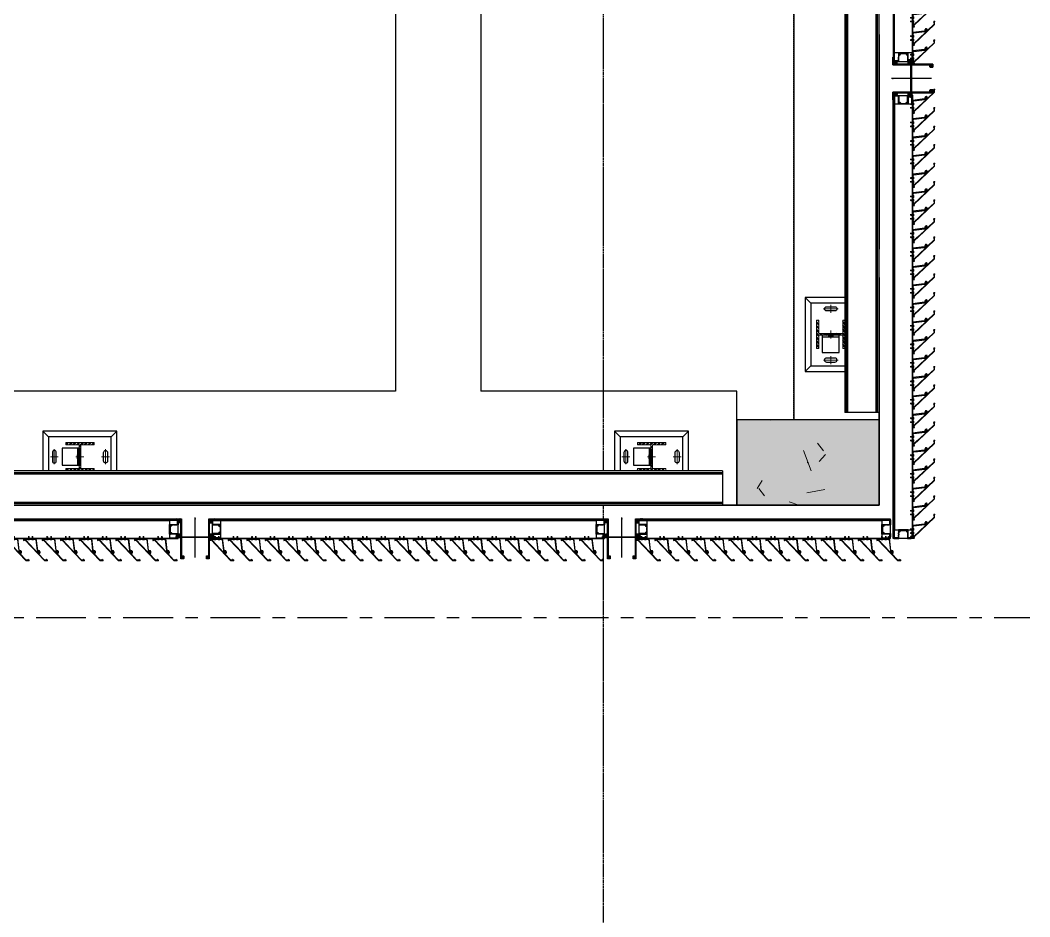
# Model space of a CAD drawing. Header units: millimetres. Extents: x -4391136 to -1798569, y -886572 to -291056.
# Drawn here: x -2545629 to -2542079, y -394864 to -391711 of the extents above; entities that cross this region are included whole.
import ezdxf
from ezdxf.enums import TextEntityAlignment as Align

# ---------------------------------------------------------------- set-up
doc = ezdxf.new("R2010")
doc.units = ezdxf.units.MM
doc.set_wipeout_variables(frame=1)
for name, pattern in [('CENTER', [50.8, 31.75, -6.35, 6.35, -6.35]), ('TA_GL_000.70000', [1.925, 0.7, -0.175, 0.175, -0.175, 0.7]), ('XKITLINE00', [0]), ('XKITLINE02', [4, 2, -2]), ('Xref-C-1-PP17-AR-2214-01-B$0$DPA_Grid _ Level 100', [10, 5.5, -1.6, 1.3, -1.6]), ('Xref-C-1-PP17-AR-2214-01-B$0$Hidden', [7.1438, 4.7625, -2.3813])]:
    doc.linetypes.add(name, pattern=pattern)
for name, color, linetype, plot in [('000 - 0_HIDE_OBJ_FRAMING_DEF_DIMS', 7, 'Continuous', False), ('000 - STRUCTURE_STEEL_FRAMING_DEF_SUB', 7, 'Continuous', False), ('010 - ASPG_EXTR_DEF_SUB', 7, 'Continuous', False), ('010 - ASPG_FASTERN_DEF_SUB', 7, 'Continuous', False), ('010 - ASPG_FRAMING_DEF_SUB', 7, 'Continuous', False)]:
    doc.layers.add(name, color=color, linetype=linetype, plot=plot)
for name, color, linetype in [('000 - 0_SYM_DWG_GRID-BUBBLE_MAIN_COLOR_1', 7, 'Continuous'), ('000 - 0_SYM_DWG_GRIDLINE_MAIN_COLOR_251', 7, 'Continuous'), ('000 - CONCRETE_COL_HATCH_', 7, 'Continuous'), ('000 - EXISTING_COLUMN_CUT_COLOR_5', 7, 'Continuous'), ('000 - EXISTING_CONCRETE_CUT_COLOR_5', 7, 'Continuous'), ('000 - GRID', 7, 'CENTER'), ('000 - STRUCTURE_STEEL_ACCESORIES_HATCH_', 7, 'Continuous'), ('000 - STRUCTURE_STEEL_ACCESORIES_HIDDEN_', 7, 'Continuous'), ('000 - STRUCTURE_STEEL_ACCESORIES_MAIN_COLOR_1', 7, 'Continuous'), ('000 - STRUCTURE_STEEL_FRAMING_CUT_COLOR_4', 7, 'Continuous'), ('000 - STRUCTURE_STEEL_FRAMING_HIDDEN_', 7, 'Continuous'), ('000 - STRUCTURE_STEEL_FRAMING_SUB_COLOR_2', 7, 'Continuous'), ('000 - STRUCTURE_STEEL_FRAMING_WIPEOUT_', 7, 'Continuous'), ('010 - ASPG_ACCESSORIES_MAIN_COLOR_1', 7, 'Continuous'), ('010 - ASPG_EXTR_MAIN_COLOR_2', 7, 'Continuous'), ('010 - ASPG_FRAMING_CUT_COLOR_4', 7, 'Continuous'), ('010 - ASPG_FRAMING_HATCH_', 7, 'Continuous'), ('010 - ASPG_FRAMING_MAIN_COLOR_1', 7, 'Continuous'), ('010 - ASPG_FRAMING_MAIN_COLOR_2', 7, 'Continuous'), ('010 - ASPG_FRAMING_SUB_COLOR_2', 7, 'Continuous'), ('010 - ASPG_FRAMING_WIPEOUT_', 7, 'Continuous'), ('_PP-Dim', 7, 'Continuous'), ('BOLT & SCREW', 7, 'Continuous'), ('Center Line', 7, 'CENTER'), ('Xref-C-1-PP17-AR-2214-01-B$0$A-COLS', 7, 'Continuous'), ('Xref-C-1-PP17-AR-2214-01-B$0$A-COLS-E', 7, 'Continuous'), ('Xref-C-1-PP17-AR-2214-01-B$0$A-DETL-MBND', 7, 'Xref-C-1-PP17-AR-2214-01-B$0$Hidden'), ('Xref-C-1-PP17-AR-2214-01-B$0$S-BEAM', 7, 'Continuous'), ('Xref-C-1-PP17-AR-2214-01-B$0$S-COLS', 7, 'Continuous'), ('Xref-C-1-PP17-AR-2214-01-B$0$S-COLS-E', 7, 'Continuous'), ('Xref-C-1-PP17-AR-2214-01-B$0$WALL-E', 7, 'Continuous')]:
    doc.layers.add(name, color=color, linetype=linetype)
doc.layers.add('12-GRID', color=7, linetype='CENTER', lineweight=13)
doc.layers.add('SCREW', color=7, linetype='Continuous', lineweight=5)
doc.styles.add('Arial', font='arial.ttf', dxfattribs={"height": 1500})
doc.styles.add('TA', font='', dxfattribs={"height": 4.5})
doc.styles.get('TA').set_extended_font_data('Cordia New')
pattern_1 = [(270, (1257419.24324, -520041.6224), (0.65495992507, -1.1344238721), [0.7562825814, -1.5125651628]), (30, (1257419.24324, -520041.6224), (0.65495992936, 1.1344238696), [0.7562825814, -1.5125651628]), (330, (1257419.24324, -520041.6224), (1.30991985442, -2.48e-09), [-1.5125651628, 0.7562825814])]
pattern_2 = [(315, (1257419.4929, -520021.6224), (1.3369313545, 1.3369313545), []), (45, (1257419.4929, -520021.6224), (-1.3369313545, 1.3369313545), [])]
pattern_3 = [(270, (1257419.4425, -520043.9224), (0.65495992507, -1.1344238721), [0.7562825814, -1.5125651628]), (30, (1257419.4425, -520043.9224), (0.65495992936, 1.1344238696), [0.7562825814, -1.5125651628]), (330, (1257419.4425, -520043.9224), (1.30991985442, -2.48e-09), [-1.5125651628, 0.7562825814])]
pattern_4 = [(315, (1257419.1929, -520023.9224), (1.3369313545, 1.3369313545), []), (45, (1257419.1929, -520023.9224), (-1.3369313545, 1.3369313545), [])]

# ---------------------------------------------------------------- blocks, each defined once
blk = doc.blocks.new('*U1273')
at = {"layer": '000 - 0_SYM_DWG_GRIDLINE_MAIN_COLOR_251', "color": 7, "linetype": 'ByBlock', "ltscale": 5}
blk.add_line((20, 0), (-232, 0), dxfattribs=at)
at = {"layer": '000 - 0_SYM_DWG_GRIDLINE_MAIN_COLOR_251', "color": 7}
blk.add_point((-212, 0), dxfattribs=at)
at = {"color": 7, "style": 'TA', "flags": 1}
blk.add_attdef('LOCATION', (6, -6), '', height=4.5, rotation=270, dxfattribs=at)
at = {"layer": '000 - 0_SYM_DWG_GRID-BUBBLE_MAIN_COLOR_1', "color": 7, "style": 'Arial'}
blk.add_attdef('GRID-HEAD', text='', height=4, rotation=270, dxfattribs=at).set_placement((63.75, 0), align=Align.MIDDLE_CENTER)
blk = doc.blocks.new('*U1279')
at = {"layer": '000 - 0_SYM_DWG_GRIDLINE_MAIN_COLOR_251', "color": 7, "linetype": 'ByBlock', "ltscale": 5}
blk.add_line((30, 0), (-560.5, 0), dxfattribs=at)
at = {"layer": '000 - 0_SYM_DWG_GRIDLINE_MAIN_COLOR_251', "color": 7}
blk.add_point((-530.5, 0), dxfattribs=at)
at = {"color": 7, "style": 'TA', "flags": 1}
blk.add_attdef('LOCATION', (6, -6), '', height=4.5, rotation=270, dxfattribs=at)
at = {"layer": '000 - 0_SYM_DWG_GRID-BUBBLE_MAIN_COLOR_1', "color": 7, "style": 'Arial'}
blk.add_attdef('GRID-HEAD', text='', height=4, rotation=180, dxfattribs=at).set_placement((73.75, 0), align=Align.MIDDLE_CENTER)
blk = doc.blocks.new('W-1-PP17-ENT2_REV00_20260526-152343_LOPF_MAIN_DIMS')
at = {"layer": '000 - GRID', "color": 7, "linetype": 'TA_GL_000.70000'}
for name, p, xscale, yscale, zscale, rotation in [('*U1273', (0, 0), 50.00000000000038, 50.00000000000038, 50.00000000000038, 90), ('*U1279', (-26525, -10600), 50.00000000000036, 50.00000000000036, 50.00000000000036, 180)]:
    blk.add_blockref(name, p, dxfattribs=dict(at, xscale=xscale, yscale=yscale, zscale=zscale, rotation=rotation))
blk = doc.blocks.new('Xref-C-1-PP17-AR-2214-01-B$0$H-Wide Flange-Column - H100x100x17_2-V95-ENTRANCE 2 - LOWER ROOF FLOOR PLAN01-flat-1')
at = {"layer": 'Xref-C-1-PP17-AR-2214-01-B$0$S-COLS', "color": 7}
for p, q in [((-42, 50), (-50, 50)), ((-50, 50), (-50, -50)), ((-42, 13), (-42, 50)), ((50, 50), (42, 50)), ((42, 50), (42, 13)), ((50, -50), (50, 50)), ((32, 3), (-32, 3)), ((-42, -50), (-42, -13)), ((-32, -3), (32, -3)), ((42, -13), (42, -50)), ((-50, -50), (-42, -50)), ((42, -50), (50, -50))]:
    blk.add_line(p, q, dxfattribs=at)
for centre, start, end in [((-32, 13), 180, 270), ((32, 13), 270, 0), ((-32, -13), 90, 180), ((32, -13), 0, 90)]:
    blk.add_arc(centre, 10, start, end, dxfattribs=at)
blk = doc.blocks.new('Xref-C-1-PP17-AR-2214-01-B$0$H-Wide Flange-Column - H100x100x17_2-V87-ENTRANCE 2 - LOWER ROOF FLOOR PLAN01-flat-1')
at = {"layer": 'Xref-C-1-PP17-AR-2214-01-B$0$S-COLS', "color": 7}
for p, q in [((50, 50), (-50, 50)), ((-50, 50), (-50, 42)), ((-50, 42), (-13, 42)), ((13, 42), (50, 42)), ((50, 42), (50, 50)), ((-3, 32), (-3, -32)), ((3, -32), (3, 32)), ((-13, -42), (-50, -42)), ((-50, -42), (-50, -50)), ((-50, -50), (50, -50)), ((50, -42), (13, -42)), ((50, -50), (50, -42))]:
    blk.add_line(p, q, dxfattribs=at)
for centre, start, end in [((-13, 32), 0, 90), ((13, 32), 90, 180), ((-13, -32), 270, 0), ((13, -32), 180, 270)]:
    blk.add_arc(centre, 10, start, end, dxfattribs=at)
blk = doc.blocks.new('Xref-C-1-PP17-AR-2214-01-B$0$H-Wide Flange-Column - H100x100x17_2-V86-ENTRANCE 2 - LOWER ROOF FLOOR PLAN01-flat-1')
at = {"layer": 'Xref-C-1-PP17-AR-2214-01-B$0$S-COLS-E', "lineweight": 9}
h = blk.add_hatch(dxfattribs=at)
h.set_pattern_fill('ACET-2D-FP_45', angle=180, style=0, pattern_type=2)
h.set_pattern_definition([(45, (2731642.74, 495728.44), (-251.44717, 251.44717), []), (45, (2731642.74, 496109.44), (-251.44717, 251.44717), [])])
h.paths.add_polyline_path([(-50, -50), (-0.1, -50), (50, -50), (50, -42), (13, -42), (5.9, -39.1), (3, -32), (3, 32), (5.9, 39.1), (13, 42), (50, 42), (50, 50), (-50, 50), (-50, 42), (-13, 42), (-5.9, 39.1), (-3, 32), (-3, -32), (-5.9, -39.1), (-13, -42), (-50, -42)])
at = {"layer": 'Xref-C-1-PP17-AR-2214-01-B$0$S-COLS', "color": 7}
for p, q in [((50, 50), (-50, 50)), ((-50, 50), (-50, 42)), ((-50, 42), (-13, 42)), ((13, 42), (50, 42)), ((50, 42), (50, 50)), ((-3, 32), (-3, -32)), ((3, -32), (3, 32)), ((-13, -42), (-50, -42)), ((-50, -42), (-50, -50)), ((-50, -50), (50, -50)), ((50, -42), (13, -42)), ((50, -50), (50, -42))]:
    blk.add_line(p, q, dxfattribs=at)
for centre, start, end in [((-13, 32), 0, 90), ((13, 32), 90, 180), ((-13, -32), 270, 0), ((13, -32), 180, 270)]:
    blk.add_arc(centre, 10, start, end, dxfattribs=at)
blk = doc.blocks.new('Xref-C-1-PP17-AR-2214-01-B$0$DPA-AR_Rectangular - 300x500-V1-ENTRANCE 2 - LOWER ROOF FLOOR PLAN01-flat-1')
at = {"layer": 'Xref-C-1-PP17-AR-2214-01-B$0$A-COLS-E', "lineweight": 9}
h = blk.add_hatch(dxfattribs=at)
h.set_pattern_fill('ACET-2D-FP_5', style=0, pattern_type=2)
h.set_pattern_definition([(50, (2730087.75, 495928.95), (-459.03375, 385.17505), [76.2, -838.2]), (355, (2730087.75, 495928.95), (65.28253, 746.1827), [60.96, -670.56]), (100.451, (2730148.5, 495923.6), (-693.383, -127.89768), [64.76, -712.36]), (46.184, (2730087.75, 496132.15), (-648.5725, 622.30642), [114.3, -1257.3]), (96.636, (2730178.1, 496118.1), (-1050.5343, -122.21992), [97.14, -1068.54]), (351.184, (2730087.7, 496132.1), (172.19714, 1110.27497), [91.44, -1005.84]), (21, (2730189.35, 496081.35), (-214.74339, 559.42566), [76.2, -838.2]), (326, (2730189.35, 496081.35), (418.85394, 620.9765), [60.96, -670.56]), (71.451, (2730239.9, 496047.26), (-668.45247, 224.29692), [64.76, -712.36]), (37.5, (2730087.75, 495928.95), (-158.769242, 206.912105), [33.528, -628.904, 33.528, -1320.292]), (37.5, (2730087.75, 495928.95), (-158.769242, 206.912105), [-695.96, -647.192, 33.528, -639.572]), (7.5, (2730087.75, 495928.95), (-47.303606, 359.30656), [33.528, -354.584, 33.528, -870.204]), (7.5, (2730087.75, 495928.95), (-47.303606, 359.30656), [-421.64, -613.664, 33.528, -223.012]), (327.5, (2729861.18, 495928.95), (146.191164, 229.474162), [33.528, -220.472, 33.528, -1810.512]), (327.5, (2729861.18, 495928.95), (146.191164, 229.474162), [-287.528, -758.952, 33.528, -1018.032]), (317.5, (2729759.6, 495928.95), (321.09789, 350.41686), [33.528, -296.672, 33.528, -1239.52]), (317.5, (2729759.6, 495928.95), (321.09789, 350.41686), [-363.728, -492.76, 33.528, -713.232])])
h.paths.add_polyline_path([(10.2, -250), (150, -250), (150, 250), (-150, 250), (-150, -250)])
at = {"layer": 'Xref-C-1-PP17-AR-2214-01-B$0$A-COLS', "color": 7}
for p, q in [((150, 250), (-150, 250)), ((-150, 250), (-150, -250)), ((150, -250), (150, 250)), ((-150, -250), (150, -250))]:
    blk.add_line(p, q, dxfattribs=at)
blk = doc.blocks.new('*U2737')
at = {"layer": '000 - CONCRETE_COL_HATCH_'}
h = blk.add_hatch(dxfattribs=at)
h.set_pattern_fill('AR-CONC', scale=0.5)
h.set_pattern_definition([(50, (0, -6e-15), (3.5863, -0.31376), [0.375, -4.125]), (355, (0, -6e-15), (-0.693757, 3.76096), [0.3, -3.3]), (100.4514, (0.299, -0.026), (2.892544, 3.4472), [0.3187, -3.50571]), (46.1842, (0, 1), (5.33621, -0.827596), [0.5625, -6.1875]), (96.6356, (0.4447, 0.931), (4.67331, 4.87059), [0.47805, -5.25857]), (351.1842, (0, 1), (4.67331, 4.87059), [0.45, -4.95]), (21, (0.5, 0.75), (2.984535, -2.013094), [0.375, -4.125]), (326, (0.5, 0.75), (1.216577, 3.62575), [0.3, -3.3]), (71.4514, (0.7487, 0.5822), (4.20111, 1.612656), [0.3187, -3.50571]), (37.5, (0, -6e-15), (0.060799, 1.664469), [0, -3.26, 0, -3.35, 0, -3.3125]), (7.5, (0, -6e-15), (1.315348, 1.972059), [0, -1.91, 0, -3.185, 0, -1.2625]), (327.5, (-1.115, -6e-15), (2.669112, -0.1127744), [0, -1.25, 0, -3.9, 0, -5.175]), (317.5, (-1.615, -6e-15), (2.91593, 0.500525), [0, -1.625, 0, -2.59, 0, -3.675])])
h.paths.add_polyline_path([(-250, -150), (250, -150), (250, 150), (-250, 150)])
at = {"color": 7}
blk.add_point((0, 0), dxfattribs=at)
at = {"layer": '000 - EXISTING_COLUMN_CUT_COLOR_5', "color": 7}
blk.add_lwpolyline([(-250, -150), (250, -150), (250, 150), (-250, 150)], close=True, dxfattribs=at)
blk = doc.blocks.new('W-1-PP17-ENT2_REV00_20260526-152612_EX_LOPF-1')
at = {"layer": '000 - 0_HIDE_OBJ_FRAMING_DEF_DIMS', "color": 7, "linetype": 'Xref-C-1-PP17-AR-2214-01-B$0$DPA_Grid _ Level 100'}
blk.add_line((0, 12054.7), (0, -34224.2), dxfattribs=at)
at = {"layer": 'Xref-C-1-PP17-AR-2214-01-B$0$A-DETL-MBND', "color": 7}
for p, q in [((670, -9905), (670, -7340)), ((970, -9305), (970, -8550)), ((970, -9405), (970, -10205)), ((670, -10205), (970, -10205))]:
    blk.add_line(p, q, dxfattribs=at)
at = {"layer": 'Xref-C-1-PP17-AR-2214-01-B$0$S-BEAM', "color": 7}
for p, q in [((-730, -7165), (-730, -9805)), ((-430, -7240), (-430, -9805)), ((670, -7240), (670, -9905)), ((970, -8550), (970, -9305)), ((970, -9955), (970, -9405)), ((-730, -9805), (-5300, -9805)), ((470, -9805), (-430, -9805)), ((470, -10205), (470, -9805)), ((-19235, -10205), (470, -10205))]:
    blk.add_line(p, q, dxfattribs=at)
at = {"layer": 'Xref-C-1-PP17-AR-2214-01-B$0$WALL-E', "color": 7}
for p, q in [((970, -9305), (970, -8550)), ((970, -9405), (970, -10205)), ((670, -9905), (470, -9905)), ((970, -10205), (-13435, -10205))]:
    blk.add_line(p, q, dxfattribs=at)
at = {"color": 7, "rotation": 270}
for name, p in [('Xref-C-1-PP17-AR-2214-01-B$0$H-Wide Flange-Column - H100x100x17_2-V86-ENTRANCE 2 - LOWER ROOF FLOOR PLAN01-flat-1', (920.5, -8500)), ('Xref-C-1-PP17-AR-2214-01-B$0$H-Wide Flange-Column - H100x100x17_2-V87-ENTRANCE 2 - LOWER ROOF FLOOR PLAN01-flat-1', (920.5, -9355)), ('Xref-C-1-PP17-AR-2214-01-B$0$DPA-AR_Rectangular - 300x500-V1-ENTRANCE 2 - LOWER ROOF FLOOR PLAN01-flat-1', (720, -10055)), ('Xref-C-1-PP17-AR-2214-01-B$0$H-Wide Flange-Column - H100x100x17_2-V95-ENTRANCE 2 - LOWER ROOF FLOOR PLAN01-flat-1', (-799.5, -10155))]:
    blk.add_blockref(name, p, dxfattribs=at)
at = {"layer": '000 - EXISTING_CONCRETE_CUT_COLOR_5', "color": 7}
blk.add_blockref('*U2737', (720, -10055), dxfattribs=at)
blk = doc.blocks.new('*U3395')
at = {"layer": '12-GRID', "color": 7, "linetype": 'CENTER'}
for p, q in [((0, -6.2), (0, 2.2)), ((-4.2, -2), (4.2, -2))]:
    blk.add_line(p, q, dxfattribs=at)
at = {"layer": 'BOLT & SCREW', "color": 7}
for p, q in [((-0.6, -1.8), (-1.8, -1.6)), ((-0.6, -2.2), (-1.8, -2.4)), ((-0.5, -1.8), (-0.9, -1.6)), ((-0.5, -2.2), (-0.9, -2.4)), ((-0.2, -1.4), (-0.4, -0.2)), ((-0.2, -1.5), (-0.4, -1.1)), ((-0.2, -2.5), (-0.4, -2.9)), ((-0.2, -2.6), (-0.4, -3.8)), ((0.2, -1.4), (0.4, -0.2)), ((0.2, -1.5), (0.4, -1.1)), ((0.4, -2.9), (0.2, -2.5)), ((0.2, -2.6), (0.4, -3.8)), ((0.5, -1.8), (0.9, -1.6)), ((0.5, -2.2), (0.9, -2.4)), ((0.6, -1.8), (1.8, -1.6)), ((0.6, -2.2), (1.8, -2.4))]:
    blk.add_line(p, q, dxfattribs=at)
for points in [[(-1.8, -1.6), (-0.9, -1.6, 0.414214), (-0.4, -1.1), (-0.4, -0.2), (0.4, -0.2), (0.4, -1.1, 0.414214), (0.9, -1.6), (1.8, -1.6), (1.8, -2.4), (0.9, -2.4, 0.414214), (0.4, -2.9), (0.4, -3.8), (-0.4, -3.8), (-0.4, -2.9, 0.414214), (-0.9, -2.4), (-1.8, -2.4)], [(0.2, -2.5, -0.414214), (0.5, -2.2), (0.6, -2.2), (0.6, -1.8), (0.5, -1.8, -0.414214), (0.2, -1.5), (0.2, -1.4), (-0.2, -1.4), (-0.2, -1.5, -0.414214), (-0.5, -1.8), (-0.6, -1.8), (-0.6, -2.2), (-0.5, -2.2, -0.414214), (-0.2, -2.5), (-0.2, -2.6), (0.2, -2.6)]]:
    blk.add_lwpolyline(points, format="xyb", close=True, dxfattribs=at)
blk.add_circle((0, -2), 3.5, dxfattribs=at)
blk = doc.blocks.new('000_ASPG_TYP_FILES_20260218-010703_FRAME_EXTR_')
at = {"layer": '010 - ASPG_FRAMING_HATCH_'}
h = blk.add_hatch(dxfattribs=at)
h.set_pattern_fill('ANSI32', scale=0.1, angle=180)
edge = h.paths.add_edge_path()
edge.add_line((2, 16), (2, 2))
edge.add_line((2, 2), (39.7, 2))
edge.add_arc((39.7, 1.7), 0.3, 0, 90, ccw=False)
edge.add_line((40, 1.7), (40, 0.3))
edge.add_arc((39.7, 0.3), 0.3, -90, 0, ccw=False)
edge.add_line((39.7, 0), (0.3, 0))
edge.add_arc((0.3, 0.3), 0.3, 180, 270, ccw=False)
edge.add_line((0, 0.3), (0, 17.7))
edge.add_arc((0.3, 17.7), 0.3, 90, 180, ccw=False)
edge.add_line((0.3, 18), (22.6, 18))
edge.add_arc((22.6, 18.5), 0.5, 270, 380.2095)
edge.add_arc((26.2, 19.8), 3.35, 182.0638, 200.2095, ccw=False)
edge.add_arc((23.6, 19.7), 0.76, 2.0638, 182.0638, ccw=False)
edge.add_arc((26.2, 19.8), 1.83, 182.0638, 447.9362)
edge.add_arc((26.3, 22.4), 0.76, 87.9362, 267.9362, ccw=False)
edge.add_arc((26.2, 19.8), 3.35, 69.7905, 87.9362, ccw=False)
edge.add_arc((27.5, 23.4), 0.5, 249.7905, 360)
edge.add_line((28, 23.4), (28, 26.7))
edge.add_line((28, 26.7), (28.5, 27.2))
edge.add_line((28.5, 27.2), (28, 27.7))
edge.add_line((28, 27.7), (28, 38.6))
edge.add_line((28, 38.6), (28.5, 39.1))
edge.add_line((28.5, 39.1), (28, 39.6))
edge.add_line((28, 39.6), (28, 42.9))
edge.add_arc((27.5, 42.9), 0.5, 0, 110.2095)
edge.add_arc((26.2, 46.5), 3.35, 272.0638, 290.2095, ccw=False)
edge.add_arc((26.3, 43.9), 0.76, 92.0638, 272.0638, ccw=False)
edge.add_arc((26.2, 46.5), 1.83, 272.0638, 537.9362)
edge.add_arc((23.6, 46.6), 0.76, 177.9362, 357.9362, ccw=False)
edge.add_arc((26.2, 46.5), 3.35, 159.7905, 177.9362, ccw=False)
edge.add_arc((22.6, 47.8), 0.5, 339.7905, 450)
edge.add_line((22.6, 48.3), (0.3, 48.3))
edge.add_arc((0.3, 48.6), 0.3, 180, 270, ccw=False)
edge.add_line((0, 48.6), (0, 60))
edge.add_arc((0.3, 60), 0.3, 90, 180, ccw=False)
edge.add_line((0.3, 60.3), (5, 60.3))
edge.add_line((5, 60.3), (5, 65))
edge.add_arc((5.3, 65), 0.3, 90, 180, ccw=False)
edge.add_line((5.3, 65.3), (30, 65.3))
edge.add_line((30, 65.3), (30, 63.6))
edge.add_arc((29.7, 63.6), 0.3, -90, 0, ccw=False)
edge.add_line((29.7, 63.3), (7.3, 63.3))
edge.add_arc((7.3, 63), 0.3, 90, 180)
edge.add_line((7, 63), (7, 58.3))
edge.add_line((7, 58.3), (2.3, 58.3))
edge.add_arc((2.3, 58), 0.3, 90, 180)
edge.add_line((2, 58), (2, 50.6))
edge.add_arc((2.3, 50.6), 0.3, 180, 270)
edge.add_line((2.3, 50.3), (29.7, 50.3))
edge.add_arc((29.7, 50), 0.3, 0, 90, ccw=False)
edge.add_line((30, 50), (30, 26.7))
edge.add_line((30, 26.7), (30, 16.3))
edge.add_arc((29.7, 16.3), 0.3, -90, 0, ccw=False)
edge.add_line((29.7, 16), (2, 16))
at = {"layer": '010 - ASPG_FRAMING_CUT_COLOR_4', "color": 7}
blk.add_lwpolyline([(2, 16), (2, 2), (39.7, 2, -0.414214), (40, 1.7), (40, 0.3, -0.414214), (39.7, 0), (0.3, 0, -0.414214), (0, 0.3), (0, 17.7, -0.414214), (0.3, 18), (22.6, 18, 0.52173), (23, 18.7, -0.079342), (22.8, 19.7, -1), (24.3, 19.8, 2.296346), (26.2, 21.7, -1), (26.3, 23.2, -0.079342), (27.3, 23, 0.52173), (28, 23.4), (28, 26.7), (28.5, 27.2), (28, 27.7), (28, 38.6), (28.5, 39.1), (28, 39.6), (28, 42.9, 0.52173), (27.3, 43.3, -0.079342), (26.3, 43.1, -1), (26.2, 44.6, 2.296346), (24.3, 46.5, -1), (22.8, 46.6, -0.079342), (23, 47.6, 0.52173), (22.6, 48.3), (0.3, 48.3, -0.414214), (0, 48.6), (0, 60, -0.414214), (0.3, 60.3), (5, 60.3), (5, 65, -0.414214), (5.3, 65.3), (30, 65.3), (30, 63.6, -0.414214), (29.7, 63.3), (7.3, 63.3, 0.414214), (7, 63), (7, 58.3), (2.3, 58.3, 0.414214), (2, 58), (2, 50.6, 0.414214), (2.3, 50.3), (29.7, 50.3, -0.414214), (30, 50), (30, 26.7), (30, 16.3, -0.414214), (29.7, 16)], format="xyb", close=True, dxfattribs=at)
at = {"color": 7}
for p in [(26.2, 48.5), (26.2, 21.8)]:
    blk.add_blockref('*U3395', p, dxfattribs=at)
blk = doc.blocks.new('*U3397')
at = {"layer": '010 - ASPG_FRAMING_HATCH_', "transparency": 33554585}
h = blk.add_hatch(dxfattribs=at)
h.set_pattern_fill('ANSI32', scale=0.25)
edge = h.paths.add_edge_path()
edge.add_line((2, -50), (2, -75))
edge.add_line((2, -75), (0, -75))
edge.add_line((0, -75), (0, -49))
edge.add_arc((1, -49), 1, 90, 180, ccw=False)
edge.add_line((1, -48), (63, -48))
edge.add_arc((63, -47), 1, 270, 360)
edge.add_line((64, -47), (64, 47))
edge.add_arc((63, 47), 1, 0, 90)
edge.add_line((63, 48), (1, 48))
edge.add_arc((1, 49), 1, 180, 270, ccw=False)
edge.add_line((0, 49), (0, 75))
edge.add_line((0, 75), (2, 75))
edge.add_line((2, 75), (2, 50))
edge.add_line((2, 50), (141, 50))
edge.add_line((141, 50), (141, 41))
edge.add_arc((140, 41), 1, 270, 360, ccw=False)
edge.add_line((140, 40), (132, 40))
edge.add_arc((132, 41), 1, 180, 270, ccw=False)
edge.add_line((131, 41), (131, 47))
edge.add_arc((130, 47), 1, 0, 90)
edge.add_line((130, 48), (67, 48))
edge.add_arc((67, 47), 1, 90, 180)
edge.add_line((66, 47), (66, -47))
edge.add_arc((67, -47), 1, 180, 270)
edge.add_line((67, -48), (130, -48))
edge.add_arc((130, -47), 1, 270, 360)
edge.add_line((131, -47), (131, -41))
edge.add_arc((132, -41), 1, 90, 180, ccw=False)
edge.add_line((132, -40), (140, -40))
edge.add_arc((140, -41), 1, 0, 90, ccw=False)
edge.add_line((141, -41), (141, -50))
edge.add_line((141, -50), (2, -50))
h.paths.add_polyline_path([(139, 48), (139, 42), (133, 42), (133, 48)], flags=16)
h.paths.add_polyline_path([(139, -48), (139, -42), (133, -42), (133, -48)], flags=16)
at = {"layer": '010 - ASPG_FRAMING_HATCH_'}
h = blk.add_hatch(dxfattribs=at)
h.set_pattern_fill('ANSI37', scale=0.595498, angle=-90)
h.set_pattern_definition(pattern_4)
edge = h.paths.add_edge_path()
edge.add_ellipse((11.5, 55), major_axis=(0, -5), ratio=0.644482, start_angle=180, end_angle=360, ccw=False)
edge.add_line((11.5, 60), (2, 60))
edge.add_arc((-7.9, 55), 11.1, -26.7963, 26.7963, ccw=False)
edge.add_line((2, 50), (11.5, 50))
h = blk.add_hatch(dxfattribs=at)
h.set_pattern_fill('HONEY', scale=0.238199, angle=-90)
h.set_pattern_definition(pattern_3)
edge = h.paths.add_edge_path()
edge.add_ellipse((11.8, 55), major_axis=(0, -5), ratio=0.644482, start_angle=0, end_angle=360, ccw=False)
h = blk.add_hatch(dxfattribs=at)
h.set_pattern_fill('HONEY', scale=0.238199, angle=-90)
h.set_pattern_definition(pattern_1)
edge = h.paths.add_edge_path()
edge.add_ellipse((57.5, 55), major_axis=(0, -5), ratio=0.644482, start_angle=0, end_angle=360)
h = blk.add_hatch(dxfattribs=at)
h.set_pattern_fill('ANSI37', scale=0.595498, angle=-90)
h.set_pattern_definition(pattern_2)
edge = h.paths.add_edge_path()
edge.add_ellipse((57.8, 55), major_axis=(0, -5), ratio=0.644482, start_angle=0, end_angle=180)
edge.add_line((57.8, 60), (62, 60))
edge.add_arc((62, 60.3), 0.3, -90, 0)
edge.add_line((62.3, 60.3), (62.3, 61))
edge.add_line((62.3, 61), (61.8, 61.5))
edge.add_line((61.8, 61.5), (62.3, 62))
edge.add_line((62.3, 62), (61.8, 62.5))
edge.add_line((61.8, 62.5), (62.3, 63))
edge.add_line((62.3, 63), (61.8, 63.5))
edge.add_line((61.8, 63.5), (62.3, 64))
edge.add_line((62.3, 64), (62.3, 65))
edge.add_line((62.3, 65), (63.3, 65))
edge.add_line((63.3, 65), (63.8, 65.5))
edge.add_line((63.8, 65.5), (64.3, 65))
edge.add_line((64.3, 65), (64.8, 65.5))
edge.add_line((64.8, 65.5), (65.3, 65))
edge.add_line((65.3, 65), (65.8, 65.5))
edge.add_line((65.8, 65.5), (66.3, 65))
edge.add_line((66.3, 65), (67, 65))
edge.add_arc((67, 65.3), 0.3, -90, 0)
edge.add_line((67.3, 65.3), (67.3, 60))
edge.add_arc((77.2, 55), 11.1, 153.2037, 206.7963)
edge.add_line((67.3, 50), (57.8, 50))
h = blk.add_hatch(dxfattribs=at)
h.set_pattern_fill('ANSI37', scale=0.595498, angle=-90)
h.set_pattern_definition(pattern_4)
edge = h.paths.add_edge_path()
edge.add_ellipse((11.5, -55), major_axis=(0, 5), ratio=0.644482, start_angle=0, end_angle=180)
edge.add_line((11.5, -60), (2, -60))
edge.add_arc((-7.9, -55), 11.1, 333.2037, 386.7963)
edge.add_line((2, -50), (11.5, -50))
h = blk.add_hatch(dxfattribs=at)
h.set_pattern_fill('HONEY', scale=0.238199, angle=-90)
h.set_pattern_definition(pattern_3)
edge = h.paths.add_edge_path()
edge.add_ellipse((11.8, -55), major_axis=(0, 5), ratio=0.644482, start_angle=0, end_angle=360)
h = blk.add_hatch(dxfattribs=at)
h.set_pattern_fill('HONEY', scale=0.238199, angle=-90)
h.set_pattern_definition(pattern_1)
edge = h.paths.add_edge_path()
edge.add_ellipse((57.5, -55), major_axis=(0, 5), ratio=0.644482, start_angle=0, end_angle=360, ccw=False)
h = blk.add_hatch(dxfattribs=at)
h.set_pattern_fill('ANSI37', scale=0.595498, angle=-90)
h.set_pattern_definition(pattern_2)
edge = h.paths.add_edge_path()
edge.add_ellipse((57.8, -55), major_axis=(0, 5), ratio=0.644482, start_angle=180, end_angle=360, ccw=False)
edge.add_line((57.8, -60), (62, -60))
edge.add_arc((62, -60.3), 0.3, 360, 450, ccw=False)
edge.add_line((62.3, -60.3), (62.3, -61))
edge.add_line((62.3, -61), (61.8, -61.5))
edge.add_line((61.8, -61.5), (62.3, -62))
edge.add_line((62.3, -62), (61.8, -62.5))
edge.add_line((61.8, -62.5), (62.3, -63))
edge.add_line((62.3, -63), (61.8, -63.5))
edge.add_line((61.8, -63.5), (62.3, -64))
edge.add_line((62.3, -64), (62.3, -65))
edge.add_line((62.3, -65), (63.3, -65))
edge.add_line((63.3, -65), (63.8, -65.5))
edge.add_line((63.8, -65.5), (64.3, -65))
edge.add_line((64.3, -65), (64.8, -65.5))
edge.add_line((64.8, -65.5), (65.3, -65))
edge.add_line((65.3, -65), (65.8, -65.5))
edge.add_line((65.8, -65.5), (66.3, -65))
edge.add_line((66.3, -65), (67, -65))
edge.add_arc((67, -65.3), 0.3, 360, 450, ccw=False)
edge.add_line((67.3, -65.3), (67.3, -60))
edge.add_arc((77.2, -55), 11.1, 153.2037, 206.7963, ccw=False)
edge.add_line((67.3, -50), (57.8, -50))
at = {"layer": '010 - ASPG_FASTERN_DEF_SUB', "color": 7}
blk.add_point((0, 0), dxfattribs=at)
at = {"layer": '010 - ASPG_FRAMING_CUT_COLOR_4', "color": 7}
blk.add_lwpolyline([(2, -50), (2, -75), (0, -75), (0, -49, -0.414214), (1, -48), (63, -48, 0.414214), (64, -47), (64, 47, 0.414214), (63, 48), (1, 48, -0.414214), (0, 49), (0, 75), (2, 75), (2, 50), (141, 50), (141, 41, -0.414214), (140, 40), (132, 40, -0.414214), (131, 41), (131, 47, 0.414214), (130, 48), (67, 48, 0.414214), (66, 47), (66, -47, 0.414214), (67, -48), (130, -48, 0.414214), (131, -47), (131, -41, -0.414214), (132, -40), (140, -40, -0.414214), (141, -41), (141, -50)], format="xyb", close=True, dxfattribs=at)
for points in [[(139, 48), (139, 42), (133, 42), (133, 48)], [(139, -48), (139, -42), (133, -42), (133, -48)]]:
    blk.add_lwpolyline(points, close=True, dxfattribs=at)
at = {"layer": '010 - ASPG_FRAMING_DEF_SUB', "color": 7, "transparency": 33554508}
blk.add_line((136.5, 0), (-4.5, 0), dxfattribs=at)
at = {"layer": '010 - ASPG_FRAMING_DEF_SUB', "color": 7, "transparency": 33554457}
for points in [[(2, 50), (15, 50), (15, 60), (2, 60)], [(54.3, 50), (67.3, 50), (67.3, 65.5), (54.3, 65.5)], [(2, -50), (15, -50), (15, -60), (2, -60)], [(54.3, -50), (67.3, -50), (67.3, -65.5), (54.3, -65.5)]]:
    blk.add_lwpolyline(points, close=True, dxfattribs=at)
at = {"layer": '010 - ASPG_FRAMING_SUB_COLOR_2', "color": 7}
for points in [[(11.8, 50), (2, 50, 0.238199), (2, 60), (11.8, 60)], [(57.5, 50), (67.3, 50, -0.238199), (67.3, 60), (67.3, 65.3, -0.414214), (67, 65), (66.3, 65), (65.8, 65.5), (65.3, 65), (64.8, 65.5), (64.3, 65), (63.8, 65.5), (63.3, 65), (62.3, 65), (62.3, 64), (61.8, 63.5), (62.3, 63), (61.8, 62.5), (62.3, 62), (61.8, 61.5), (62.3, 61), (62.3, 60.3, -0.414214), (62, 60), (57.5, 60)], [(11.8, -50), (2, -50, -0.238199), (2, -60), (11.8, -60)], [(57.5, -50), (67.3, -50, 0.238199), (67.3, -60), (67.3, -65.3, 0.414214), (67, -65), (66.3, -65), (65.8, -65.5), (65.3, -65), (64.8, -65.5), (64.3, -65), (63.8, -65.5), (63.3, -65), (62.3, -65), (62.3, -64), (61.8, -63.5), (62.3, -63), (61.8, -62.5), (62.3, -62), (61.8, -61.5), (62.3, -61), (62.3, -60.3, 0.414214), (62, -60), (57.5, -60)]]:
    blk.add_lwpolyline(points, format="xyb", dxfattribs=at)
at = {"layer": '010 - ASPG_FRAMING_SUB_COLOR_2', "color": 7, "extrusion": (0, 0, -1)}
for centre, major_axis in [((11.8, 55), (0, -5)), ((57.5, -55), (0, 5))]:
    blk.add_ellipse(centre, major_axis=major_axis, ratio=0.644482, dxfattribs=at)
at = {"layer": '010 - ASPG_FRAMING_SUB_COLOR_2', "color": 7}
for centre, major_axis in [((57.5, 55), (0, -5)), ((11.8, -55), (0, 5))]:
    blk.add_ellipse(centre, major_axis=major_axis, ratio=0.644482, dxfattribs=at)
blk = doc.blocks.new('PZG35-9D5')
at = {"layer": 'Center Line', "color": 7}
blk.add_line((0, 3.7), (0, -10.5), dxfattribs=at)
at = {"layer": 'SCREW', "color": 7}
for p, q in [((-1.4, 0), (-1.4, -1.1)), ((1.4, 0), (1.4, -0.6)), ((-1.9, -1.4), (1.9, -0.9)), ((-1.9, -1.4), (-1.4, -1.1)), ((-1.9, -1.4), (-1.4, -1.7)), ((-1.9, -2.7), (1.9, -2.2)), ((-1.9, -2.7), (-1.4, -2.4)), ((-1.9, -2.7), (-1.4, -3)), ((-1.9, -4), (-1.4, -3.7)), ((-1.9, -4), (-1, -3.9)), ((-1.9, -4), (-1.4, -4.3)), ((-1.4, -1.1), (1.4, -0.6)), ((-1.4, -1.7), (1.4, -1.2)), ((-1.4, -1.7), (-1.4, -2.4)), ((-1.4, -2.4), (1.4, -1.9)), ((-1.4, -3), (1.4, -2.5)), ((-1.4, -3), (-1.4, -3.7)), ((-1.4, -3.7), (-0.8, -3.6)), ((-1.4, -4.3), (-1.4, -8.1)), ((-1.4, -4.3), (-1.2, -4.3)), ((0, -9.5), (-1.4, -8.1)), ((0, -9.5), (1.4, -8.1)), ((0.6, -3.3), (1.4, -3.2)), ((0.7, -3.7), (1.9, -3.5)), ((0.7, -3.9), (1.4, -3.8)), ((0.7, -4.6), (1.4, -4.5)), ((0.7, -5), (1.9, -4.8)), ((0.7, -5.2), (1.4, -5.1)), ((1.9, -0.9), (1.4, -0.6)), ((1.9, -0.9), (1.4, -1.2)), ((1.4, -1.2), (1.4, -1.9)), ((1.9, -2.2), (1.4, -1.9)), ((1.9, -2.2), (1.4, -2.5)), ((1.4, -2.5), (1.4, -3.2)), ((1.9, -3.5), (1.4, -3.2)), ((1.9, -3.5), (1.4, -3.8)), ((1.4, -3.8), (1.4, -4.5)), ((1.9, -4.8), (1.4, -4.5)), ((1.9, -4.8), (1.4, -5.1)), ((1.4, -5.1), (1.4, -8.1))]:
    blk.add_line(p, q, dxfattribs=at)
blk.add_lwpolyline([(0, -9.5), (0.7, -5.2), (0.7, -3.6, 0.417657), (0.4, -3.3, 0.108102), (-0.8, -3.6), (-1.4, -4.7)], format="xyb", dxfattribs=at)
blk = doc.blocks.new('*U3396')
at = {"layer": 'SCREW', "color": 7}
blk.add_lwpolyline([(3, 1.8, 0.09906), (0.8, 2.5), (0.8, 2.3), (-0.8, 2.3), (-0.8, 2.5, 0.09906), (-3, 1.8, 0.266588), (-3.5, 1), (-3.5, 0.2, 0.414214), (-3.3, 0), (3.3, 0, 0.414214), (3.5, 0.2), (3.5, 1, 0.266588)], format="xyb", close=True, dxfattribs=at)
blk.add_blockref('PZG35-9D5', (0, 0), dxfattribs=at)
blk = doc.blocks.new('*U3399')
at = {"color": 7}
blk.add_point((0, 0), dxfattribs=at)
at = {"layer": '010 - ASPG_ACCESSORIES_MAIN_COLOR_1', "color": 7}
blk.add_lwpolyline([(-39.7, -0.6, 0.414214), (-40, -0.9), (-40, -7.4, 0.57735), (-39.7, -7.6), (-36.6, -5.8, 0.767327), (-36.8, -5.3), (-37.9, -5.3, -0.414214), (-38.2, -5), (-38.2, -2.8, -0.414214), (-38, -2.6), (-32.2, -2.6, -0.388879), (-32, -2.8), (-31.8, -4.3, 0.388879), (-31.3, -4.8), (-30.3, -4.8, 0.414214), (-30, -4.5), (-30, -2.9, -0.414214), (-29.7, -2.6), (0.4, -2.6, -0.378969), (3.4, -5.2), (8, -42.5, 0.446593), (11.6, -45.1, -0.489802), (16.1, -48.7), (16.1, -49.4, -0.18248), (15.8, -50, -0.267949), (15.3, -50.2, 1.122115), (15.1, -52.3, 0.405004), (18.1, -49.4), (18.1, -48.7, 0.489805), (11.2, -43.1, -0.446597), (9.9, -42.3), (4.9, -0.8, 0.364176), (4.6, -0.6)], format="xyb", close=True, dxfattribs=at)
at = {"layer": '010 - ASPG_EXTR_DEF_SUB', "color": 7}
for p in [(-40, -0.5), (43.4, -76.9), (43.4, -77.5)]:
    blk.add_point(p, dxfattribs=at)
at = {"layer": '010 - ASPG_EXTR_MAIN_COLOR_2', "color": 7}
blk.add_lwpolyline([(11.4, -48.2), (11.5, -47.4), (12.2, -47.6), (12.3, -46.8, -0.535538), (14.2, -49.2, 0.991572), (15.7, -49.6, 1.157025), (8.8, -48.8, -0.688558), (8.3, -49), (-17.1, -22.2), (-32.3, -6.1), (-32.3, -2.9, 0.414312), (-32.6, -2.6), (-37.5, -2.6, 0.414116), (-37.8, -2.9), (-37.8, -4.3, 0.414214), (-37.5, -4.6), (-36, -4.6, -0.205895), (-35.8, -4.7), (33.2, -77.5), (43.1, -77.5, 0.668179), (43.4, -77), (40.5, -74.2, 0.668179), (40, -74.4), (40, -76), (33.9, -76), (11.9, -52.8, -0.558354), (12.1, -52, 0.766275), (12, -50.4, -0.438583), (10.7, -48.1)], format="xyb", close=True, dxfattribs=at)
at = {"layer": 'SCREW', "color": 7, "rotation": 180}
for p in [(-21.6, -2.5), (-8.2, -2.5)]:
    blk.add_blockref('*U3396', p, dxfattribs=at)
blk = doc.blocks.new('*U2063')
at = {"color": 7}
blk.add_wipeout([(945, 4), (60, 4), (60, 69.3), (945, 69.3)], dxfattribs=at).dxf.layer = '010 - ASPG_FRAMING_WIPEOUT_'
blk.add_point((60, 69.5), dxfattribs=at)
at = {"layer": '010 - ASPG_FRAMING_MAIN_COLOR_2', "color": 7}
blk.add_lwpolyline([(915, 69.3), (90, 69.3), (90, 6), (915, 6)], close=True, dxfattribs=at)
at = {"layer": '010 - ASPG_FRAMING_SUB_COLOR_2', "color": 7}
for points in [[(945, 4), (60, 4), (60, 69.3), (945, 69.3)], [(60, 2), (60, 4), (945, 4), (945, 2)]]:
    blk.add_lwpolyline(points, close=True, dxfattribs=at)
at = {"color": 7, "xscale": -1, "rotation": 180}
for p in [(91.8, 69.3), (156.8, 69.3), (221.8, 69.3), (286.8, 69.3), (351.8, 69.3), (416.8, 69.3), (481.8, 69.3), (546.8, 69.3), (611.8, 69.3), (676.8, 69.3), (741.8, 69.3), (806.8, 69.3), (871.8, 69.3), (936.8, 69.3)]:
    blk.add_blockref('*U3399', p, dxfattribs=at)
at = {"color": 7, "transparency": 33554559, "xscale": -1, "rotation": 270}
blk.add_blockref('*U3397', (0, 0), dxfattribs=at)
at = {"color": 7}
blk.add_blockref('000_ASPG_TYP_FILES_20260218-010703_FRAME_EXTR_', (60, 4), dxfattribs=at)
at = {"color": 7, "xscale": -1}
blk.add_blockref('000_ASPG_TYP_FILES_20260218-010703_FRAME_EXTR_', (945, 4), dxfattribs=at)
blk = doc.blocks.new('*U2001')
at = {"color": 7}
blk.add_wipeout([(1617.3, 4), (60, 4), (60, 69.3), (1617.3, 69.3)], dxfattribs=at).dxf.layer = '010 - ASPG_FRAMING_WIPEOUT_'
blk.add_point((60, 69.5), dxfattribs=at)
at = {"layer": '010 - ASPG_FRAMING_MAIN_COLOR_2', "color": 7}
blk.add_lwpolyline([(1587.3, 69.3), (90, 69.3), (90, 6), (1587.3, 6)], close=True, dxfattribs=at)
at = {"layer": '010 - ASPG_FRAMING_SUB_COLOR_2', "color": 7}
for points in [[(1617.3, 4), (60, 4), (60, 69.3), (1617.3, 69.3)], [(60, 2), (60, 4), (1617.3, 4), (1617.3, 2)]]:
    blk.add_lwpolyline(points, close=True, dxfattribs=at)
at = {"color": 7, "rotation": 180}
for p in [(81.8, 69.3), (146.8, 69.3), (211.8, 69.3), (276.8, 69.3), (341.8, 69.3), (406.8, 69.3), (471.8, 69.3), (536.8, 69.3), (601.8, 69.3), (666.8, 69.3), (731.8, 69.3), (796.8, 69.3), (861.8, 69.3), (926.8, 69.3), (991.8, 69.3), (1056.8, 69.3), (1121.8, 69.3), (1186.8, 69.3), (1251.8, 69.3), (1316.8, 69.3), (1381.8, 69.3), (1446.8, 69.3), (1511.8, 69.3), (1576.8, 69.3)]:
    blk.add_blockref('*U3399', p, dxfattribs=at)
at = {"color": 7, "transparency": 33554559, "xscale": -1, "rotation": 270}
blk.add_blockref('*U3397', (0, 0), dxfattribs=at)
at = {"color": 7}
blk.add_blockref('000_ASPG_TYP_FILES_20260218-010703_FRAME_EXTR_', (60, 4), dxfattribs=at)
at = {"color": 7, "xscale": -1}
blk.add_blockref('000_ASPG_TYP_FILES_20260218-010703_FRAME_EXTR_', (1617.3, 4), dxfattribs=at)
blk = doc.blocks.new('000_ASPG_TYP_FILES_STRUCTURE_STEEL_BK')
at = {"layer": '000 - STRUCTURE_STEEL_ACCESORIES_HIDDEN_', "color": 7}
blk.add_lwpolyline([(0, 7), (5, 7), (5, -7), (0, -7)], close=True, dxfattribs=at)
at = {"layer": '000 - STRUCTURE_STEEL_ACCESORIES_MAIN_COLOR_1', "color": 7}
for points in [[(0, -30), (60, -30), (60, 30), (0, 30)], [(0, -30), (5, -30), (5, 30), (0, 30)]]:
    blk.add_lwpolyline(points, close=True, dxfattribs=at)
blk = doc.blocks.new('000_CKST_FAMELINE_STEEL_STRUCTURE-COLUMN_TOP_VIEW')
at = {"layer": '000 - STRUCTURE_STEEL_FRAMING_DEF_SUB', "color": 7, "linetype": 'XKITLINE00', "lineweight": 0}
for p, q in [((26, 90), (-26, 90)), ((0, 76), (0, 104)), ((0, 14), (0, -14)), ((26, 0), (-26, 0)), ((26, -90), (-26, -90)), ((0, -76), (0, -104))]:
    blk.add_line(p, q, dxfattribs=at)
at = {"layer": '000 - STRUCTURE_STEEL_FRAMING_SUB_COLOR_2', "color": 7}
for p, q in [((-70, 110), (-90, 130)), ((70, 110), (90, 130)), ((-70, -110), (-90, -130)), ((70, -110), (90, -130))]:
    blk.add_line(p, q, dxfattribs=at)
for points in [[(90, 130), (-90, 130), (-90, -130), (90, -130)], [(70, 110), (-70, 110), (-70, -110), (70, -110)]]:
    blk.add_lwpolyline(points, close=True, dxfattribs=at)
for points in [[(15, 83), (-15, 83, -0.414214), (-22, 90, -0.414214), (-15, 97), (15, 97, -0.414214), (22, 90), (22, 90, -0.414214)], [(15, -83), (-15, -83, 0.414214), (-22, -90, 0.414214), (-15, -97), (15, -97, 0.414214), (22, -90), (22, -90, 0.414214)]]:
    blk.add_lwpolyline(points, format="xyb", close=True, dxfattribs=at)
at = {"color": 7, "rotation": 270}
blk.add_blockref('000_ASPG_TYP_FILES_STRUCTURE_STEEL_BK', (0, -3), dxfattribs=at)
at = {"color": 7}
blk.add_wipeout([(50, 50), (50, -50), (170, -50), (170, 50)], dxfattribs=at).dxf.layer = '000 - STRUCTURE_STEEL_FRAMING_WIPEOUT_'
at = {"layer": '000 - STRUCTURE_STEEL_ACCESORIES_HATCH_'}
h = blk.add_hatch(dxfattribs=at)
h.set_pattern_fill('ANSI32', scale=25, angle=270)
h.set_pattern_definition([(315, (1524.514, 2469.062), (6.629126, 6.629126), []), (315, (1524.514, 2464.642), (6.629126, 6.629126), [])])
h.paths.add_polyline_path([(-50, -50), (-42, -50), (-42, -3), (42, -3), (42, -50), (50, -50), (50, 50), (42, 50), (42, 3), (-42, 3), (-42, 50), (-50, 50)])
at = {"layer": '000 - STRUCTURE_STEEL_FRAMING_CUT_COLOR_4', "color": 7, "lineweight": 0}
blk.add_lwpolyline([(-50, -50), (-42, -50), (-42, -3), (42, -3), (42, -50), (50, -50), (50, 50), (42, 50), (42, 3), (-42, 3), (-42, 50), (-50, 50)], close=True, dxfattribs=at)
at = {"layer": '000 - STRUCTURE_STEEL_FRAMING_DEF_SUB', "color": 7, "linetype": 'XKITLINE00', "lineweight": 0}
for p, q in [((110, 44), (110, 16)), ((96, 30), (124, 30)), ((96, -30), (124, -30)), ((110, -16), (110, -44))]:
    blk.add_line(p, q, dxfattribs=at)
at = {"layer": '000 - STRUCTURE_STEEL_FRAMING_HIDDEN_', "color": 7, "linetype": 'XKITLINE02', "ltscale": 4}
for p, q in [((56, -50), (56, 50)), ((50, 3), (170, 3)), ((50, -3), (170, -3))]:
    blk.add_line(p, q, dxfattribs=at)
at = {"layer": '000 - STRUCTURE_STEEL_FRAMING_SUB_COLOR_2', "color": 7}
for p, q in [((50, 3), (50, -3)), ((170, 3), (170, -3))]:
    blk.add_line(p, q, dxfattribs=at)
blk.add_lwpolyline([(50, 50), (50, -50), (170, -50), (170, 50)], close=True, dxfattribs=at)
for centre in [(110, 30), (110, -30)]:
    blk.add_circle(centre, 7, dxfattribs=at)
blk = doc.blocks.new('*U1999')
at = {"color": 7}
blk.add_wipeout([(0, 0), (9350, 0), (9350, 119.925), (0, 119.925)], dxfattribs=at).dxf.layer = '010 - ASPG_FRAMING_WIPEOUT_'
at = {"layer": '010 - ASPG_FRAMING_MAIN_COLOR_1', "color": 7}
for p, q in [((9350, 119.925), (0, 119.925)), ((0, 0), (0, 119.925)), ((0, 114.85), (9350, 114.85)), ((0, 109.54), (9350, 109.54)), ((0, 10.385), (9350, 10.385)), ((0, 5.31), (9350, 5.31)), ((0, 0), (9350, 0))]:
    blk.add_line(p, q, dxfattribs=at)
blk = doc.blocks.new('*U3050')
at = {"color": 7}
blk.add_wipeout([(1440, 4), (60, 4), (60, 69.3), (1440, 69.3)], dxfattribs=at).dxf.layer = '010 - ASPG_FRAMING_WIPEOUT_'
blk.add_point((60, 69.5), dxfattribs=at)
at = {"layer": '010 - ASPG_FRAMING_MAIN_COLOR_2', "color": 7}
blk.add_lwpolyline([(1410, 69.3), (90, 69.3), (90, 6), (1410, 6)], close=True, dxfattribs=at)
at = {"layer": '010 - ASPG_FRAMING_SUB_COLOR_2', "color": 7}
for points in [[(1440, 4), (60, 4), (60, 69.3), (1440, 69.3)], [(60, 2), (60, 4), (1440, 4), (1440, 2)]]:
    blk.add_lwpolyline(points, close=True, dxfattribs=at)
at = {"color": 7, "xscale": -1, "rotation": 180}
for p in [(91.8, 69.3), (156.8, 69.3), (221.8, 69.3), (286.8, 69.3), (351.8, 69.3), (416.8, 69.3), (481.8, 69.3), (546.8, 69.3), (611.8, 69.3), (676.8, 69.3), (741.8, 69.3), (806.8, 69.3), (871.8, 69.3), (936.8, 69.3), (1001.8, 69.3), (1066.8, 69.3), (1131.8, 69.3), (1196.8, 69.3), (1261.8, 69.3), (1326.8, 69.3), (1391.8, 69.3)]:
    blk.add_blockref('*U3399', p, dxfattribs=at)
at = {"color": 7, "transparency": 33554559, "xscale": -1, "rotation": 270}
for p in [(0, 0), (1500, 0)]:
    blk.add_blockref('*U3397', p, dxfattribs=at)
at = {"color": 7}
blk.add_blockref('000_ASPG_TYP_FILES_20260218-010703_FRAME_EXTR_', (60, 4), dxfattribs=at)
at = {"color": 7, "xscale": -1}
blk.add_blockref('000_ASPG_TYP_FILES_20260218-010703_FRAME_EXTR_', (1440, 4), dxfattribs=at)
blk = doc.blocks.new('*U3268')
at = {"color": 7}
blk.add_wipeout([(0, 0), (4520, 0), (4520, 119.925), (0, 119.925)], dxfattribs=at).dxf.layer = '010 - ASPG_FRAMING_WIPEOUT_'
at = {"layer": '010 - ASPG_FRAMING_MAIN_COLOR_1', "color": 7}
for p, q in [((4520, 119.925), (0, 119.925)), ((0, 0), (0, 119.925)), ((0, 114.85), (4520, 114.85)), ((0, 109.54), (4520, 109.54)), ((4520, 119.925), (4520, 0)), ((0, 10.385), (4520, 10.385)), ((0, 5.31), (4520, 5.31)), ((0, 0), (4520, 0))]:
    blk.add_line(p, q, dxfattribs=at)
blk = doc.blocks.new('W-1-PP17-ENT2_REV00_20260528-225335_ASPG_LOPF')
at = {"color": 7}
blk.add_blockref('000_CKST_FAMELINE_STEEL_STRUCTURE-COLUMN_TOP_VIEW', (800, -9605), dxfattribs=at)
at = {"color": 7, "rotation": 270}
for p in [(-1840, -10035), (170, -10035)]:
    blk.add_blockref('000_CKST_FAMELINE_STEEL_STRUCTURE-COLUMN_TOP_VIEW', p, dxfattribs=at)
at = {"color": 7, "xscale": -1, "zscale": -1, "rotation": 180}
blk.add_blockref('*U3050', (-2935, -10253), dxfattribs=at)
at = {"color": 7, "rotation": 90}
blk.add_blockref('*U1999', (970, -9880), dxfattribs=at)
at = {"color": 7}
blk.add_blockref('*U3268', (-4100, -10205), dxfattribs=at)
at = {"color": 7, "xscale": -1, "zscale": -1, "rotation": 180}
blk.add_blockref('*U3050', (-1435, -10253), dxfattribs=at)
at = {"color": 7, "xscale": -1, "rotation": 180}
blk.add_blockref('*U2063', (65, -10253), dxfattribs=at)
at = {"color": 7, "rotation": 270}
blk.add_blockref('*U2001', (1018, -8705), dxfattribs=at)
at = {"color": 7, "xscale": -1, "zscale": -1, "rotation": 270}
blk.add_blockref('*U3050', (1018, -8705), dxfattribs=at)

msp = doc.modelspace()

# ---------------------------------------------------------------- block references
at = {"layer": '_PP-Dim', "color": 7}
msp.add_blockref('W-1-PP17-ENT2_REV00_20260526-152343_LOPF_MAIN_DIMS', (-2543578.5, -383210.9), dxfattribs=at)

# ---------------------------------------------------------------- next in the draw order: block references
msp.add_blockref('W-1-PP17-ENT2_REV00_20260526-152612_EX_LOPF-1', (-2543578.5, -383210.9), dxfattribs=at)

# ---------------------------------------------------------------- next in the draw order: block references
at = {"color": 7}
msp.add_blockref('W-1-PP17-ENT2_REV00_20260528-225335_ASPG_LOPF', (-2543578.5, -383210.9), dxfattribs=at)

doc.saveas('drawing.dxf')
